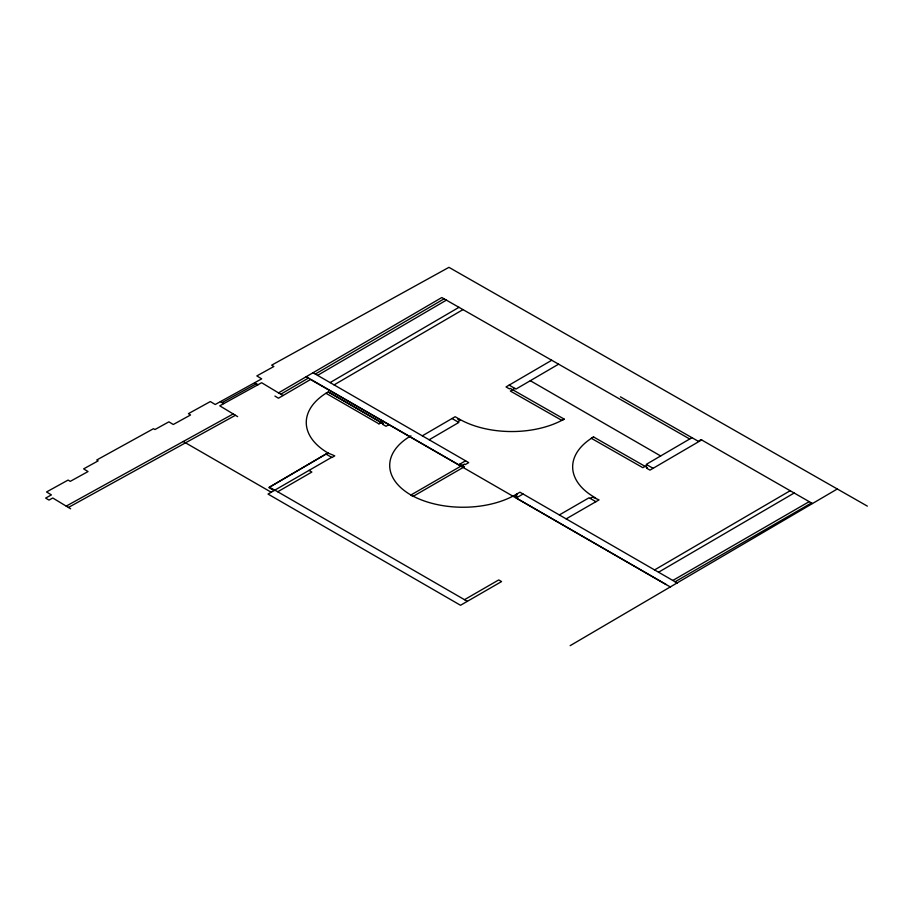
<?xml version="1.0" encoding="UTF-8"?>
<svg xmlns="http://www.w3.org/2000/svg" width="913" height="913" viewBox="0 0 913 913"><rect width="100%" height="100%" fill="white"/><g stroke="black" fill="none" stroke-linecap="round" stroke-linejoin="round"><path stroke-width="1.37" d="M388.87 424.659L386.028 426.291L382.615 424.317L383.46 423.837L328.258 391.951L325.975 393.263A74.934 43.265 0 0 0 328.212 453.099L334.774 455.861L331.955 457.516L325.952 454.058L269.506 487.222L274.745 490.201M325.964 454.058L268.81 487.531L274.083 490.566M237.654 416.636L219.771 405.829L261.643 382.73L278.522 392.887L441.812 297.524L689.703 438.993M280.816 394.188L308.468 378.039M315.293 374.056L444.106 298.825M317.576 375.369L446.389 300.137M330.095 382.593L458.988 307.316M334.078 384.898L462.994 309.61M422.32 435.832L455.131 416.716L458.566 418.668A74.535 43.025 0 0 0 564.166 419.101L561.906 420.425L510.344 391.038L514.875 388.39M551.726 360.258L506.03 386.941L509.465 388.904L510.321 388.413L564.166 419.101M458.566 418.668L457.721 419.17L460.015 420.471L457.755 421.795M429.19 439.758L458.851 422.434L452.026 418.531M558.596 364.173L516.016 389.052L509.146 385.126M701.663 439.94L649.988 470.127L646.552 468.164L647.397 467.673L593.587 436.962L591.316 438.286L642.843 467.684L647.374 465.048M691.963 437.681L646.221 464.386L653.092 468.312M590.209 498.43L592.48 497.106L599.054 499.879L566.163 518.881M654.564 569.929L790.407 490.589M658.547 572.223L794.413 492.872M837.301 488.98L570.157 645.662M378.918 423.826L383.186 421.361L378.906 423.826L325.975 393.263M331.659 457.333L268.034 494.07L460.517 605.273L501.568 581.57L498.726 579.926L464.5 599.681M277.712 491.765L311.869 472.044L309.028 470.4M465.573 460.814L458.691 464.785L306.197 376.727M459.89 464.101L464.443 466.726L413.212 496.307L410.93 494.994L464.443 464.101L465.288 464.591L468.711 462.617L313.022 372.732M410.93 494.994A74.535 43.025 0 0 0 516.518 494.173L519.942 492.198L677.343 583.065M523.069 494.001L516.187 497.984L670.496 587.059M559.338 514.943L589.068 497.768L595.938 501.694M672.835 580.451L809.215 501.636M675.106 581.764L811.497 502.949M222.064 402.644L256.382 383.7M66.204 506.11L233.203 413.943M68.418 507.457L235.428 415.289M867.35 506.133L448.945 267.338L271.663 365.154L273.854 366.512L256.827 375.916L261.689 378.849L215.206 404.505L210.344 401.56L188.409 413.669L190.566 414.97L173.287 424.499L168.882 421.84L154.925 429.544L153.51 428.688L96.744 460.004L98.159 460.86L83.619 468.883L88.036 471.553L70.244 481.368L68.098 480.067L46.552 491.959L51.413 494.892L45.65 498.076L48.982 500.084L52.771 497.996L70.643 508.803M620.406 396.835L698.251 441.264L701.093 439.621L812.444 503.497M278.522 392.887L283.11 395.5M530.305 380.698L660.658 455.964M516.518 494.173L517.374 494.663L515.103 495.976L517.374 497.288M666.17 584.56L310.546 379.488L278.454 398.216L274.927 396.071M328.269 391.939L383.46 423.837M274.87 490.121L467.342 601.325M183.262 441.504L271.218 492.233M254.716 382.695L258.048 384.715M220.398 401.629L223.731 403.649M595.618 497.916A74.535 43.025 0 0 1 593.587 436.962M413.258 496.284A72.447 41.827 0 0 1 410.93 435.843M328.258 453.076L326.261 454.229L328.224 453.065"/></g></svg>
